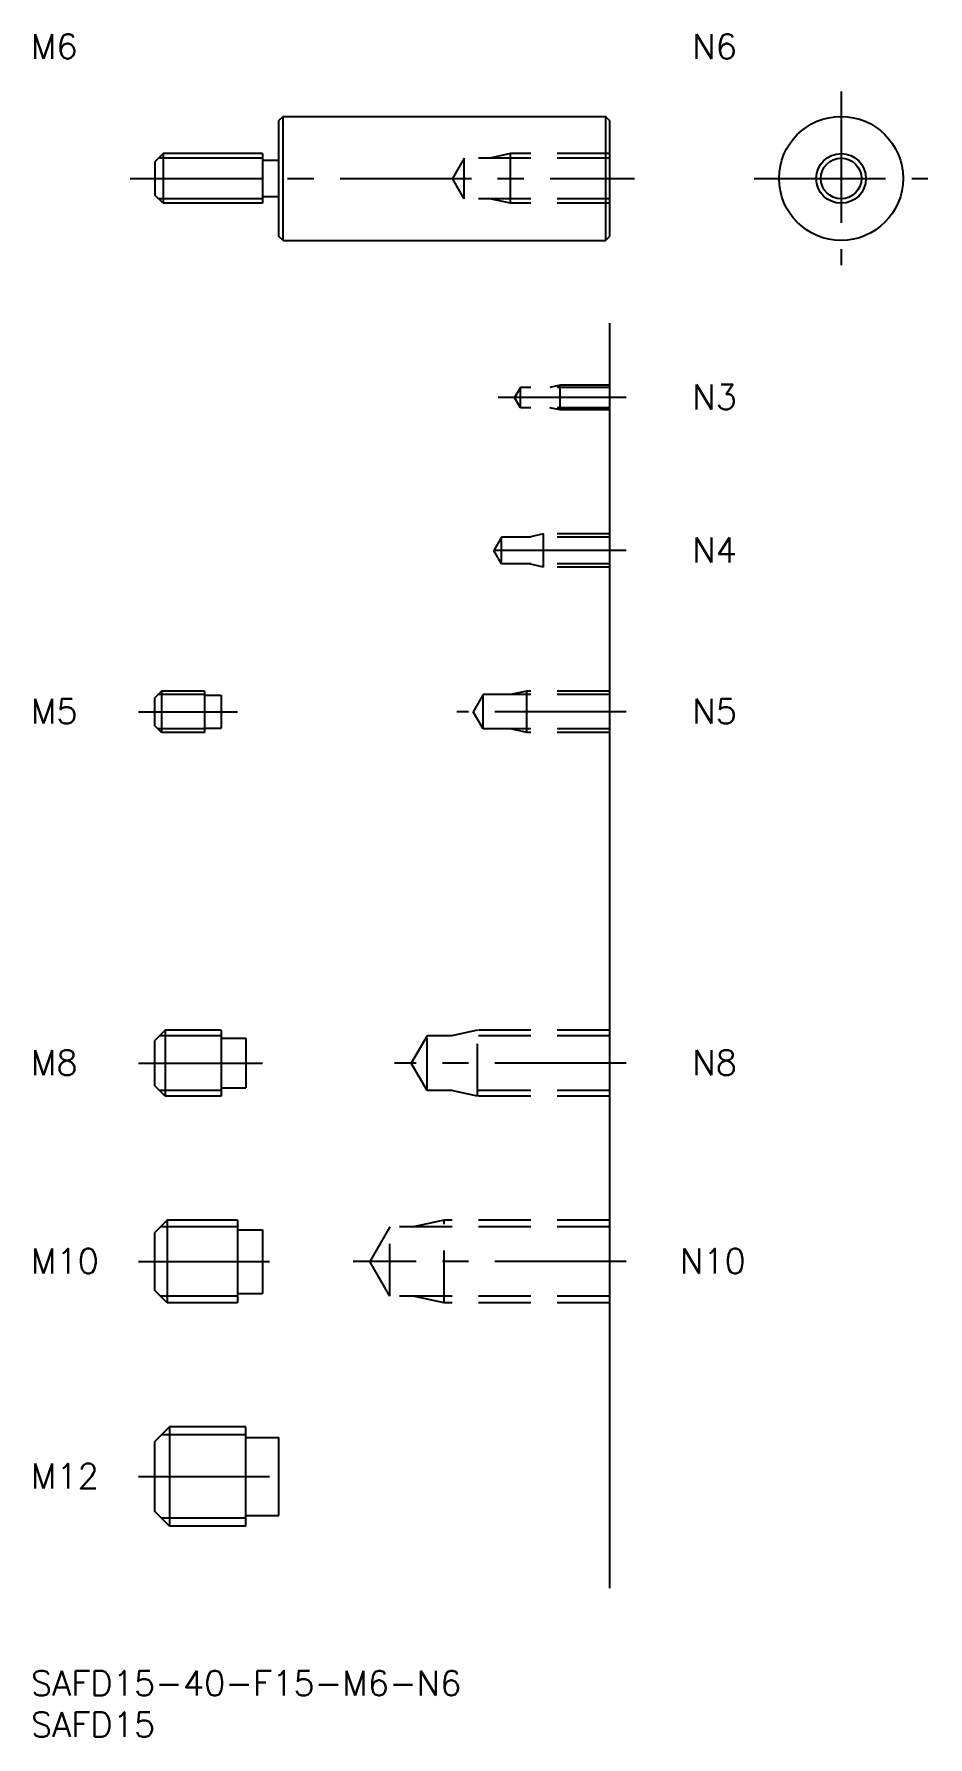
# Model space of a CAD drawing. Extents: x 0 to 108, y -8 to 198.
import ezdxf

# ---------------------------------------------------------------- set-up
doc = ezdxf.new("R2010")
doc.units = 0
doc.header["$LTSCALE"] = 0.5
doc.linetypes.add('CENTER', pattern=[50.8, 31.75, -6.35, 6.35, -6.35])
doc.linetypes.add('DASHED', pattern=[19.05, 12.7, -6.35])
for name, color, linetype in [('MSM_CENTER', 1, 'CENTER'), ('MSM_CONTINUOUS', 7, 'CONTINUOUS'), ('MSM_DASHED', 4, 'DASHED'), ('MSM_NARROW', 5, 'CONTINUOUS'), ('MSM_PART_NUMBER', 7, 'CONTINUOUS')]:
    doc.layers.add(name, color=color, linetype=linetype)
doc.styles.get("Standard").update_dxf_attribs({"font": 'txt.shx', "height": 1, "bigfont": 'bigfont.shx'})

# ---------------------------------------------------------------- blocks, each defined once
blk = doc.blocks.new('*U12')
at = {"layer": 'MSM_PART_NUMBER'}
blk.add_text('SAFD15-40-F15-M6-N6', height=3, dxfattribs=at).set_placement((0, -3))
blk = doc.blocks.new('*U13')
at = {"layer": 'MSM_PART_NUMBER'}
blk.add_text('SAFD15', height=3, dxfattribs=at).set_placement((0, -8))
blk = doc.blocks.new('*U14')
at = {"layer": 'MSM_PART_NUMBER'}
blk.add_text('M12', height=3, dxfattribs=at).set_placement((0, 22.06))
blk = doc.blocks.new('*U15')
at = {"layer": 'MSM_PART_NUMBER'}
blk.add_text('M10', height=3, dxfattribs=at).set_placement((0, 48.06))
blk = doc.blocks.new('*U16')
at = {"layer": 'MSM_PART_NUMBER'}
blk.add_text('M8', height=3, dxfattribs=at).set_placement((0, 72.06))
blk = doc.blocks.new('*U17')
at = {"layer": 'MSM_PART_NUMBER'}
blk.add_text('M6', height=3, dxfattribs=at).set_placement((0, 194.97))
blk = doc.blocks.new('*U18')
at = {"layer": 'MSM_PART_NUMBER'}
blk.add_text('N10', height=3, dxfattribs=at).set_placement((78.5, 48.06))
blk = doc.blocks.new('*U19')
at = {"layer": 'MSM_PART_NUMBER'}
blk.add_text('N8', height=3, dxfattribs=at).set_placement((80, 72.06))
blk = doc.blocks.new('*U20')
at = {"layer": 'MSM_PART_NUMBER'}
blk.add_text('N6', height=3, dxfattribs=at).set_placement((80, 194.96))
blk = doc.blocks.new('*U21')
at = {"layer": 'MSM_PART_NUMBER'}
blk.add_text('N5', height=3, dxfattribs=at).set_placement((80, 114.56))
blk = doc.blocks.new('*U22')
at = {"layer": 'MSM_PART_NUMBER'}
blk.add_text('N4', height=3, dxfattribs=at).set_placement((80, 134.06))
blk = doc.blocks.new('*U23')
at = {"layer": 'MSM_PART_NUMBER'}
blk.add_text('N3', height=3, dxfattribs=at).set_placement((80, 152.56))
blk = doc.blocks.new('*U24')
at = {"layer": 'MSM_PART_NUMBER'}
blk.add_text('M5', height=3, dxfattribs=at).set_placement((0, 114.56))

msp = doc.modelspace()

# ---------------------------------------------------------------- linework, layer by layer
at = {"layer": 'MSM_CENTER'}
for p, q in [((98, 191), (98, 170)), ((12, 180.5), (73, 180.5)), ((87.5, 180.5), (108.5, 180.5)), ((72, 154), (56.5, 154)), ((72, 135.5), (54, 135.5)), ((13, 116), (25, 116)), ((72, 116), (51.5, 116)), ((13, 73.5), (28, 73.5)), ((72, 73.5), (44, 73.5)), ((13, 49.5), (30, 49.5)), ((72, 49.5), (39, 49.5)), ((13, 23.5), (32, 23.5))]:
    msp.add_line(p, q, dxfattribs=at)
at = {"layer": 'MSM_CONTINUOUS'}
for p, q in [((30.5, 188), (30, 187.5)), ((30, 173.5), (30, 187.5)), ((30.5, 188), (69.5, 188)), ((30.5, 173), (30.5, 188)), ((70, 187.5), (69.5, 188)), ((69.5, 188), (69.5, 173)), ((70, 187.5), (70, 173.5)), ((16, 183.5), (15, 182.5)), ((28, 183.5), (16, 183.5)), ((16, 183.5), (16, 177.5)), ((28, 183.5), (28, 177.5)), ((15, 182.5), (15, 178.5)), ((28, 182.7), (30, 182.7)), ((16, 177.5), (15, 178.5)), ((28, 177.5), (16, 177.5)), ((28, 178.3), (30, 178.3)), ((30.5, 173), (30, 173.5)), ((69.5, 173), (70, 173.5)), ((30.5, 173), (69.5, 173)), ((70, 163), (70, 10)), ((15.8, 118.5), (15, 117.7)), ((15, 114.3), (15, 117.7)), ((21, 118.5), (15.8, 118.5)), ((15.8, 118.5), (15.8, 113.5)), ((21, 118.5), (21, 113.5)), ((21, 118), (23, 118)), ((23, 118), (23, 114)), ((15.8, 113.5), (15, 114.3)), ((21, 113.5), (15.8, 113.5)), ((21, 114), (23, 114)), ((16.25, 77.5), (15, 76.25)), ((15, 70.75), (15, 76.25)), ((23, 77.5), (16.25, 77.5)), ((16.25, 77.5), (16.25, 69.5)), ((23, 77.5), (23, 69.5)), ((23, 76.5), (26, 76.5)), ((26, 76.5), (26, 70.5)), ((16.25, 69.5), (15, 70.75)), ((23, 70.5), (26, 70.5)), ((23, 69.5), (16.25, 69.5)), ((16.5, 54.5), (15, 53)), ((25, 54.5), (16.5, 54.5)), ((16.5, 54.5), (16.5, 44.5)), ((25, 54.5), (25, 44.5)), ((15, 46), (15, 53)), ((25, 53.35), (28, 53.35)), ((28, 53.35), (28, 45.65)), ((16.5, 44.5), (15, 46)), ((25, 45.65), (28, 45.65)), ((25, 44.5), (16.5, 44.5)), ((16.75, 29.5), (15, 27.75)), ((26, 29.5), (16.75, 29.5)), ((16.75, 29.5), (16.75, 17.5)), ((26, 17.5), (26, 29.5)), ((15, 19.25), (15, 27.75)), ((26, 28.2), (30, 28.2)), ((30, 18.8), (30, 28.2)), ((16.75, 17.5), (15, 19.25)), ((26, 18.8), (30, 18.8)), ((26, 17.5), (16.75, 17.5))]:
    msp.add_line(p, q, dxfattribs=at)
for radius in [7.5, 3]:
    msp.add_circle((98, 180.5), radius, dxfattribs=at)
at = {"layer": 'MSM_DASHED'}
for p, q in [((58, 183.5), (55.5, 182.96)), ((70, 183.5), (58, 183.5)), ((58, 177.5), (58, 183.5)), ((52.42, 182.96), (51, 180.5)), ((70, 182.96), (52.42, 182.96)), ((52.42, 178.04), (52.42, 182.96)), ((52.42, 178.04), (51, 180.5)), ((70, 178.04), (52.42, 178.04)), ((58, 177.5), (55.5, 178.04)), ((70, 177.5), (58, 177.5)), ((59.21, 155.23), (58.5, 154)), ((70, 155.23), (59.21, 155.23)), ((59.21, 152.77), (59.21, 155.23)), ((64, 155.5), (62.75, 155.23)), ((70, 155.5), (64, 155.5)), ((64, 152.5), (64, 155.5)), ((59.21, 152.77), (58.5, 154)), ((70, 152.77), (59.21, 152.77)), ((64, 152.5), (62.75, 152.77)), ((70, 152.5), (64, 152.5)), ((56.94, 137.12), (56, 135.5)), ((70, 137.12), (56.94, 137.12)), ((56.94, 133.88), (56.94, 137.12)), ((62, 137.5), (60.25, 137.12)), ((70, 137.5), (62, 137.5)), ((62, 133.5), (62, 137.5)), ((56.94, 133.88), (56, 135.5)), ((70, 133.88), (56.94, 133.88)), ((62, 133.5), (60.25, 133.88)), ((70, 133.5), (62, 133.5)), ((54.69, 118.07), (53.5, 116)), ((70, 118.07), (54.69, 118.07)), ((54.69, 113.93), (54.69, 118.07)), ((60, 118.5), (58, 118.07)), ((70, 118.5), (60, 118.5)), ((60, 113.5), (60, 118.5)), ((54.69, 113.93), (53.5, 116)), ((70, 113.93), (54.69, 113.93)), ((60, 113.5), (58, 113.93)), ((70, 113.5), (60, 113.5)), ((47.92, 76.82), (46, 73.5)), ((47.92, 70.18), (47.92, 76.82)), ((70, 76.82), (47.92, 76.82)), ((54, 77.5), (50.87, 76.82)), ((54, 69.5), (54, 77.5)), ((70, 77.5), (54, 77.5)), ((47.92, 70.18), (46, 73.5)), ((70, 70.18), (47.92, 70.18)), ((54, 69.5), (50.87, 70.18)), ((70, 69.5), (54, 69.5)), ((43.42, 53.69), (41, 49.5)), ((43.42, 45.31), (43.42, 53.69)), ((70, 53.69), (43.42, 53.69)), ((50, 54.5), (46.25, 53.69)), ((50, 44.5), (50, 54.5)), ((70, 54.5), (50, 54.5)), ((43.42, 45.31), (41, 49.5)), ((70, 45.31), (43.42, 45.31)), ((50, 44.5), (46.25, 45.31)), ((70, 44.5), (50, 44.5))]:
    msp.add_line(p, q, dxfattribs=at)
at = {"layer": 'MSM_NARROW'}
for p, q in [((28, 182.96), (15.46, 182.96)), ((28, 178.04), (15.46, 178.04)), ((21, 118.07), (15.37, 118.07)), ((21, 113.93), (15.37, 113.93)), ((23, 76.82), (15.57, 76.82)), ((23, 70.18), (15.57, 70.18)), ((25, 53.69), (15.69, 53.69)), ((25, 45.31), (15.69, 45.31)), ((26, 28.55), (15.8, 28.55)), ((26, 18.45), (15.8, 18.45))]:
    msp.add_line(p, q, dxfattribs=at)
msp.add_circle((98, 180.5), 2.46, dxfattribs=at)

# ---------------------------------------------------------------- block references
at = {"layer": 'MSM_CONTINUOUS'}
for name in ['*U17', '*U20', '*U23', '*U22', '*U24', '*U21', '*U16', '*U19', '*U15', '*U18', '*U14', '*U12', '*U13']:
    msp.add_blockref(name, (0, 0), dxfattribs=at)

doc.saveas('drawing.dxf')
